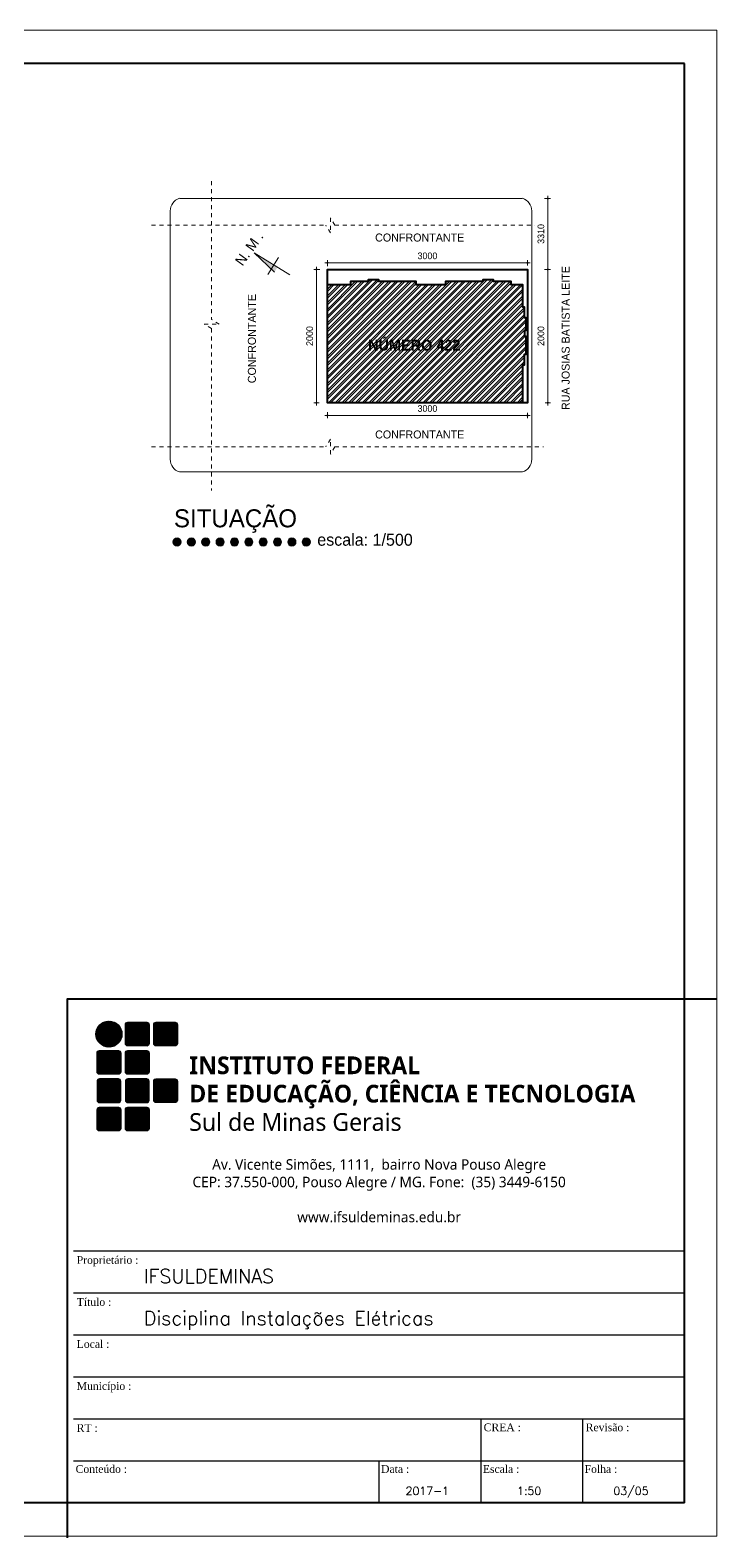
# Model space of a CAD drawing. Header units: millimetres. Extents: x 13204 to 24802, y 21209 to 40694.
# Drawn here: x 20276 to 21306, y 28394 to 30655 of the extents above; entities that cross this region are included whole.
import ezdxf
from ezdxf.enums import TextEntityAlignment as Align

# ---------------------------------------------------------------- set-up
doc = ezdxf.new("R2010")
doc.units = ezdxf.units.MM
doc.linetypes.add('CACHE', pattern=[0.24, 0.12, -0.12])
for name, color, linetype, lineweight in [('Cobertura', 2, 'Continuous', 20), ('COTAS', 30, 'Continuous', 5), ('ESQUADRIA', 2, 'Continuous', 20), ('PAREDE', 1, 'Continuous', 40), ('Paredes', 1, 'Continuous', 40), ('PROJEÇÃO', 190, 'CACHE', 0), ('TEXTO', 4, 'Continuous', 5)]:
    doc.layers.add(name, color=color, linetype=linetype, lineweight=lineweight)
for name, color, linetype in [('FORMATO', 7, 'Continuous'), ('FORMATO - SELO', 7, 'Continuous'), ('HACHURAS', 8, 'Continuous')]:
    doc.layers.add(name, color=color, linetype=linetype)
doc.styles.add('LANA', font='stylu.ttf')
doc.styles.add('romans', font='romans')
doc.styles.get("Standard").update_dxf_attribs({"font": 'arial.ttf'})
doc.dimstyles.new('COTA 50 fator 10', dxfattribs={"dimscale": 0, "dimtxt": 10, "dimasz": 0.5, "dimexe": 1.25, "dimexo": 5, "dimgap": 5, "dimtad": 1, "dimdec": 0, "dimlfac": 10, "dimtxsty": 'LANA', "dimblk": 'cota', "dimcen": 2.5, "dimse2": 1, "dimclrd": 256, "dimclre": 256, "dimclrt": 256, "dimaunit": 1, "dimadec": 0, "dimazin": 0, "dimtfac": 1, "dimtdec": 0, "dimtmove": 0, "dimatfit": 3, "dimldrblk": 'DOTSMALL', "dimfxl": 5, "dimfxlon": 1, "dimtzin": 9, "dimlwd": -1, "dimlwe": -1, "dimarcsym": 0})

# ---------------------------------------------------------------- blocks, each defined once
blk = doc.blocks.new('cota')
at = {"layer": 'COTAS'}
blk.add_hatch(color=256, dxfattribs=at).paths.add_polyline_path([(-1.6, 0, 1), (1.6, 0, 1)])
for points in [[(-1.6, 0), (-8, 0)], [(0, 1.6), (0, 8)], [(8, 0), (1.6, 0)], [(0, -8), (0, -1.6)]]:
    blk.add_lwpolyline(points, dxfattribs=at)
blk.add_circle((0, 0), 1.6, dxfattribs=at)
blk = doc.blocks.new('*D1027')
at = {"layer": 'COTAS', "transparency": 16777216}
for p, q in [((21046.9, 30402.1), (21053.2, 30402.1)), ((21051.9, 30401.6), (21051.9, 30296.4))]:
    blk.add_line(p, q, dxfattribs=at)
at = {"layer": 'Defpoints', "color": 0, "transparency": 16777216}
for p in [(21013.6, 30402.1), (21013.6, 30295.9), (21051.9, 30295.9)]:
    blk.add_point(p, dxfattribs=at)
at = {"layer": 'COTAS', "transparency": 16777216, "xscale": 0.5, "yscale": 0.5, "zscale": 0.5}
for p, rotation in [((21051.9, 30402.1), 90), ((21051.9, 30295.9), 270)]:
    blk.add_blockref('cota', p, dxfattribs=dict(at, rotation=rotation))
at = {"layer": 'COTAS', "transparency": 16777216, "insert": (21041.7, 30349), "char_height": 10, "attachment_point": 5, "rotation": 90, "style": 'LANA'}
blk.add_mtext('3310', dxfattribs=at)
blk = doc.blocks.new('_DotSmall')
at = {"layer": 'PAREDE', "color": 0, "const_width": 0.5}
blk.add_lwpolyline([(-0.0625, 0, 1), (0.0625, 0, 1)], format="xyb", close=True, dxfattribs=at)
blk = doc.blocks.new('*D1028')
at = {"layer": 'COTAS', "transparency": 16777216}
for p, q in [((21046.9, 30295.9), (21053.2, 30295.9)), ((21051.9, 30295.4), (21051.9, 30096.4))]:
    blk.add_line(p, q, dxfattribs=at)
at = {"layer": 'Defpoints', "color": 0, "transparency": 16777216}
for p in [(21021.5, 30295.9), (21021.5, 30095.9), (21051.9, 30095.9)]:
    blk.add_point(p, dxfattribs=at)
at = {"layer": 'COTAS', "transparency": 16777216, "xscale": 0.5, "yscale": 0.5, "zscale": 0.5}
for p, rotation in [((21051.9, 30295.9), 90), ((21051.9, 30095.9), 270)]:
    blk.add_blockref('cota', p, dxfattribs=dict(at, rotation=rotation))
at = {"layer": 'COTAS', "transparency": 16777216, "insert": (21041.7, 30195.9), "char_height": 10, "attachment_point": 5, "rotation": 90, "style": 'LANA'}
blk.add_mtext('2000', dxfattribs=at)
blk = doc.blocks.new('*D1029')
at = {"layer": 'COTAS', "transparency": 16777216}
for p, q in [((20721.5, 30300.9), (20721.5, 30307.1)), ((20722, 30305.9), (21021, 30305.9))]:
    blk.add_line(p, q, dxfattribs=at)
at = {"layer": 'Defpoints', "color": 0, "transparency": 16777216}
for p in [(20721.5, 30295.9), (21021.5, 30305.9), (21021.5, 30295.9)]:
    blk.add_point(p, dxfattribs=at)
at = {"layer": 'COTAS', "transparency": 16777216, "xscale": 0.5, "yscale": 0.5, "zscale": 0.5, "rotation": 180}
blk.add_blockref('cota', (20721.5, 30305.9), dxfattribs=at)
at = {"layer": 'COTAS', "transparency": 16777216, "xscale": 0.5, "yscale": 0.5, "zscale": 0.5}
blk.add_blockref('cota', (21021.5, 30305.9), dxfattribs=at)
at = {"layer": 'COTAS', "transparency": 16777216, "insert": (20871.5, 30316.1), "char_height": 10, "attachment_point": 5, "style": 'LANA'}
blk.add_mtext('3000', dxfattribs=at)
blk = doc.blocks.new('*D1030')
at = {"layer": 'COTAS', "transparency": 16777216}
for p, q in [((20710, 30295.9), (20703.7, 30295.9)), ((20705, 30295.4), (20705, 30096.4))]:
    blk.add_line(p, q, dxfattribs=at)
at = {"layer": 'Defpoints', "color": 0, "transparency": 16777216}
for p in [(20721.5, 30295.9), (20705, 30095.9), (20721.5, 30095.9)]:
    blk.add_point(p, dxfattribs=at)
at = {"layer": 'COTAS', "transparency": 16777216, "xscale": 0.5, "yscale": 0.5, "zscale": 0.5}
for p, rotation in [((20705, 30295.9), 90), ((20705, 30095.9), 270)]:
    blk.add_blockref('cota', p, dxfattribs=dict(at, rotation=rotation))
at = {"layer": 'COTAS', "transparency": 16777216, "insert": (20694.8, 30195.9), "char_height": 10, "attachment_point": 5, "rotation": 90, "style": 'LANA'}
blk.add_mtext('2000', dxfattribs=at)
blk = doc.blocks.new('*D1026')
at = {"layer": 'COTAS', "transparency": 16777216}
for p, q in [((20721.5, 30082), (20721.5, 30075.7)), ((20722, 30077), (21021, 30077))]:
    blk.add_line(p, q, dxfattribs=at)
at = {"layer": 'Defpoints', "color": 0, "transparency": 16777216}
for p in [(20721.5, 30095.9), (21021.5, 30095.9), (21021.5, 30077)]:
    blk.add_point(p, dxfattribs=at)
at = {"layer": 'COTAS', "transparency": 16777216, "xscale": 0.5, "yscale": 0.5, "zscale": 0.5, "rotation": 180}
blk.add_blockref('cota', (20721.5, 30077), dxfattribs=at)
at = {"layer": 'COTAS', "transparency": 16777216, "xscale": 0.5, "yscale": 0.5, "zscale": 0.5}
blk.add_blockref('cota', (21021.5, 30077), dxfattribs=at)
at = {"layer": 'COTAS', "transparency": 16777216, "insert": (20871.5, 30087.2), "char_height": 10, "attachment_point": 5, "style": 'LANA'}
blk.add_mtext('3000', dxfattribs=at)
blk = doc.blocks.new('SELO PADRAO IF')
at = {"layer": 'FORMATO - SELO'}
h = blk.add_hatch(dxfattribs=at)
h.set_pattern_fill('ANSI31', color=12, scale=1.886201, style=0)
h.set_pattern_definition([(45, (21.61677, 6.89855), (-0.16671818, 0.16671818), [])])
edge = h.paths.add_edge_path()
edge.add_arc((-174.39, 143.89), 3.71, 0, 360)
h = blk.add_hatch(dxfattribs=at)
h.set_pattern_fill('ANSI31', color=96, scale=1.348506, style=0)
h.set_pattern_definition([(45, (-56.20306, 13.5008), (-0.1191922, 0.1191922), [])])
h.paths.add_polyline_path([(-171.01, 138.49, 0.414214), (-171.69, 139.17), (-177.08, 139.17, 0.414214), (-177.76, 138.49), (-177.76, 133.1, 0.414214), (-177.08, 132.42), (-171.69, 132.42, 0.414214), (-171.01, 133.1)])
h.paths.add_polyline_path([(-171.01, 130.4, 0.414214), (-171.69, 131.08), (-177.08, 131.08, 0.414214), (-177.76, 130.4), (-177.76, 125.01, 0.414214), (-177.08, 124.33), (-171.69, 124.33, 0.414214), (-171.01, 125.01)])
h.paths.add_polyline_path([(-171.01, 122.31, 0.414214), (-171.69, 122.98), (-177.08, 122.98, 0.414214), (-177.76, 122.31), (-177.76, 116.92, 0.414214), (-177.08, 116.24), (-171.69, 116.24, 0.414214), (-171.01, 116.92)])
h.paths.add_polyline_path([(-162.92, 122.31, 0.414214), (-163.6, 122.98), (-168.99, 122.98, 0.414214), (-169.67, 122.31), (-169.67, 116.92, 0.414214), (-168.99, 116.24), (-163.6, 116.24, 0.414214), (-162.92, 116.92)])
h.paths.add_polyline_path([(-162.92, 130.4, 0.414214), (-163.6, 131.08), (-168.99, 131.08, 0.414214), (-169.67, 130.4), (-169.67, 125.01, 0.414214), (-168.99, 124.33), (-163.6, 124.33, 0.414214), (-162.92, 125.01)])
h.paths.add_polyline_path([(-154.83, 130.4, 0.414214), (-155.51, 131.08), (-160.9, 131.08, 0.414214), (-161.58, 130.4), (-161.58, 125.01, 0.414214), (-160.9, 124.33), (-155.51, 124.33, 0.414214), (-154.83, 125.01)])
h.paths.add_polyline_path([(-162.92, 138.49, 0.414214), (-163.6, 139.17), (-168.99, 139.17, 0.414214), (-169.67, 138.49), (-169.67, 133.1, 0.414214), (-168.99, 132.42), (-163.6, 132.42, 0.414214), (-162.92, 133.1)])
h.paths.add_polyline_path([(-162.92, 146.58, 0.414214), (-163.6, 147.26), (-168.99, 147.26, 0.414214), (-169.67, 146.58), (-169.67, 141.19, 0.414214), (-168.99, 140.51), (-163.6, 140.51, 0.414214), (-162.92, 141.19)])
h.paths.add_polyline_path([(-154.83, 146.58, 0.414214), (-155.51, 147.26), (-160.9, 147.26, 0.414214), (-161.58, 146.58), (-161.58, 141.19, 0.414214), (-160.9, 140.51), (-155.51, 140.51, 0.414214), (-154.83, 141.19)])
at = {"layer": 'FORMATO - SELO', "color": 2}
for p, q in [((-184.5, 82), (-10, 82)), ((-184.5, 70), (-10, 70)), ((-184.5, 58), (-10, 58)), ((-184.5, 46), (-10, 46)), ((-184.5, 34), (-10, 34)), ((-68.17, 34), (-68.17, 10)), ((-39.08, 34), (-39.08, 10)), ((-184.5, 22), (-10, 22)), ((-97.25, 22), (-97.25, 10))]:
    blk.add_line(p, q, dxfattribs=at)
at = {"layer": 'FORMATO - SELO', "color": 96}
for points in [[(-163.6, 140.51), (-168.99, 140.51, -0.414214), (-169.67, 141.19), (-169.67, 146.58, -0.414214), (-168.99, 147.26), (-163.6, 147.26, -0.414214), (-162.92, 146.58), (-162.92, 141.19, -0.414214)], [(-155.51, 140.51), (-160.9, 140.51, -0.414214), (-161.58, 141.19), (-161.58, 146.58, -0.414214), (-160.9, 147.26), (-155.51, 147.26, -0.414214), (-154.83, 146.58), (-154.83, 141.19, -0.414214)], [(-177.76, 138.49, -0.414214), (-177.08, 139.17), (-171.69, 139.17, -0.414214), (-171.01, 138.49), (-171.01, 133.1, -0.414214), (-171.69, 132.42), (-177.08, 132.42, -0.414214), (-177.76, 133.1)], [(-163.6, 132.42), (-168.99, 132.42, -0.414214), (-169.67, 133.1), (-169.67, 138.49, -0.414214), (-168.99, 139.17), (-163.6, 139.17, -0.414214), (-162.92, 138.49), (-162.92, 133.1, -0.414214)], [(-177.76, 130.4), (-177.76, 125.01, 0.414214), (-177.08, 124.33), (-171.69, 124.33, 0.414214), (-171.01, 125.01), (-171.01, 130.4, 0.414214), (-171.69, 131.08), (-177.08, 131.08, 0.414214)], [(-162.92, 130.4, 0.414214), (-163.6, 131.08), (-168.99, 131.08, 0.414214), (-169.67, 130.4), (-169.67, 125.01, 0.414214), (-168.99, 124.33), (-163.6, 124.33, 0.414214), (-162.92, 125.01)], [(-155.51, 124.33), (-160.9, 124.33, -0.414214), (-161.58, 125.01), (-161.58, 130.4, -0.414214), (-160.9, 131.08), (-155.51, 131.08, -0.414214), (-154.83, 130.4), (-154.83, 125.01, -0.414214)], [(-171.01, 122.31), (-171.01, 116.92, -0.414214), (-171.69, 116.24), (-177.08, 116.24, -0.414214), (-177.76, 116.92), (-177.76, 122.31, -0.414214), (-177.08, 122.98), (-171.69, 122.98, -0.414214)], [(-163.6, 116.24), (-168.99, 116.24, -0.414214), (-169.67, 116.92), (-169.67, 122.31, -0.414214), (-168.99, 122.98), (-163.6, 122.98, -0.414214), (-162.92, 122.31), (-162.92, 116.92, -0.414214)]]:
    blk.add_lwpolyline(points, format="xyb", close=True, dxfattribs=at)
at = {"layer": 'FORMATO - SELO', "color": 12}
blk.add_circle((-174.39, 143.89), 3.71, dxfattribs=at)
at = {"layer": 'FORMATO - SELO', "color": 2, "char_height": 5.0569, "attachment_point": 7}
for s, width, insert in [('{\\fOpen Sans|b1|i0|c0|p34;INSTITUTO FEDERAL}', 173.1727, (-151.45, 132.37)), ('{\\fOpen Sans|b1|i0|c0|p34;DE EDUCAÇÃO, CIÊNCIA E TECNOLOGIA}', 200.7357, (-151.46, 122.65)), ('{\\fOpen Sans|b0|i0|c0|p34;Sul de Minas Gerais}', 79.0846, (-151.45, 116.18))]:
    blk.add_mtext_dynamic_manual_height_columns(s, width=width, gutter_width=1, heights=[0], dxfattribs=dict(at, insert=insert))
at = {"layer": 'FORMATO - SELO', "color": 2, "linetype": 'ByBlock', "char_height": 2.2, "attachment_point": 1}
for s, insert, width in [('{\\fTimes New Roman|b0|i0|c0|p18;Proprietário :}', (-183.59, 80.47), 18.6943), ('{\\fTimes New Roman|b0|i0|c0|p18;Título :}', (-183.59, 68.47), 15.2372), ('{\\fTimes New Roman|b0|i0|c0|p18;Local :}', (-183.59, 56.47), 15.2372), ('{\\fTimes New Roman|b0|i0|c0|p18;Município :}', (-183.59, 44.47), 15.2372), ('{\\fTimes New Roman|b0|i0|c0|p18;RT :}', (-183.59, 32.47), 15.2372), ('{\\fTimes New Roman|b0|i0|c0|p18;CREA :}', (-67.34, 32.66), 18.0518), ('{\\fTimes New Roman|b0|i0|c0|p18;Revisão :}', (-38.18, 32.66), 15.2372), ('{\\fTimes New Roman|b0|i0|c0|p18;Conteúdo :}', (-183.9, 20.77), 44.628), ('{\\fTimes New Roman|b0|i0|c0|p18;Data :}', (-96.65, 20.77), 22.8032), ('{\\fTimes New Roman|b0|i0|c0|p18;Escala :}', (-67.57, 20.77), 15.2372), ('{\\fTimes New Roman|b0|i0|c0|p18;Folha :}', (-38.49, 20.77), 15.2372)]:
    blk.add_mtext(s, dxfattribs=dict(at, insert=insert, width=width))
at = {"layer": 'FORMATO - SELO', "color": 8, "style": 'romans'}
for tag, p in [('PROPRIETÁRIO', (-164.45, 72.74)), ('TITULO', (-164.45, 60.74)), ('LOCAL', (-164.45, 48.74)), ('MUNICÍPIO', (-164.45, 36.74)), ('RT', (-164.45, 24.74))]:
    blk.add_attdef(tag, p, '', height=4, dxfattribs=at)
at = {"layer": 'FORMATO - SELO', "color": 8, "linetype": 'ByBlock', "style": 'romans'}
for tag, p in [('000000-MG', (-54.35, 24.27)), ('00', (-25.27, 24.27)), ('CONTEUDO', (-170.69, 12.27)), ('DATA', (-83.44, 12.27)), ('1:0.000', (-54.35, 12.27)), ('ÚNICA', (-25.27, 12.27))]:
    blk.add_attdef(tag, text='', height=2.3, dxfattribs=at).set_placement(p, align=Align.CENTER)

msp = doc.modelspace()

# ---------------------------------------------------------------- hatches: boundary and pattern name
at = {"layer": 'ESQUADRIA'}
h = msp.add_hatch(color=256, dxfattribs=at)
edge = h.paths.add_edge_path()
edge.add_arc((20495.98, 29887.14), 6.17, 0, 360)
h = msp.add_hatch(color=256, dxfattribs=at)
edge = h.paths.add_edge_path()
edge.add_arc((20517.5, 29887.14), 6.17, 0, 360)
h = msp.add_hatch(color=256, dxfattribs=at)
edge = h.paths.add_edge_path()
edge.add_arc((20539.03, 29887.14), 6.17, 0, 360)
h = msp.add_hatch(color=256, dxfattribs=at)
edge = h.paths.add_edge_path()
edge.add_arc((20560.56, 29887.14), 6.17, 0, 360)
h = msp.add_hatch(color=256, dxfattribs=at)
edge = h.paths.add_edge_path()
edge.add_arc((20582.08, 29887.14), 6.17, 0, 360)
h = msp.add_hatch(color=256, dxfattribs=at)
edge = h.paths.add_edge_path()
edge.add_arc((20603.61, 29887.14), 6.17, 0, 360)
h = msp.add_hatch(color=256, dxfattribs=at)
edge = h.paths.add_edge_path()
edge.add_arc((20625.14, 29887.14), 6.17, 0, 360)
h = msp.add_hatch(color=256, dxfattribs=at)
edge = h.paths.add_edge_path()
edge.add_arc((20646.66, 29887.14), 6.17, 0, 360)
h = msp.add_hatch(color=256, dxfattribs=at)
edge = h.paths.add_edge_path()
edge.add_arc((20668.19, 29887.14), 6.17, 0, 360)
h = msp.add_hatch(color=256, dxfattribs=at)
edge = h.paths.add_edge_path()
edge.add_arc((20689.72, 29887.14), 6.17, 0, 360)
at = {"layer": 'HACHURAS'}
h = msp.add_hatch(dxfattribs=at)
h.set_pattern_fill('ANSI32', color=256, scale=0.75, angle=180, style=0)
h.set_pattern_definition([(225, (22901.535, 10509.7724), (5.051394, -5.051394), []), (225, (22898.1676, 10509.7724), (5.051394, -5.051394), [])])
h.paths.add_polyline_path([(20721.5, 30273.19), (20756.76, 30273.19), (20756.76, 30278.19), (20783.26, 30278.19), (20783.26, 30280.69), (20798.26, 30280.69), (20798.26, 30278.22), (20854.26, 30278.19), (20854.26, 30273.19), (20899.1, 30273.19), (20899.1, 30278.04), (20899.1, 30278.19), (20955.1, 30278.19), (20955.1, 30280.69), (20970.1, 30280.69), (20970.1, 30278.19), (20996.6, 30278.19), (20996.6, 30273.19), (21014.1, 30273.19), (21014.1, 30239.69), (21016.6, 30239.67), (21016.6, 30223.69), (21019.1, 30223.69), (21019.1, 30204.19), (21016.9, 30204.19), (21016.9, 30195.69), (21019.1, 30195.69), (21019.1, 30168.19), (21016.6, 30168.19), (21016.6, 30152.19), (21014.1, 30152.19), (21014.1, 30095.94), (20721.5, 30095.94)])
at = {"layer": 'TEXTO'}
msp.add_hatch(color=256, dxfattribs=at).paths.add_polyline_path([(20641.9, 30291.6), (20646.57, 30299.2), (20611.47, 30320.75)])

# ---------------------------------------------------------------- linework, layer by layer
at = {"layer": 'Cobertura'}
for p, q in [((21013.56, 30402.07), (20500.01, 30402.07)), ((20485.76, 30383.49), (20485.76, 30011.07)), ((21027.81, 30383.49), (21027.81, 30011.07)), ((21013.56, 29992.49), (20500.01, 29992.49))]:
    msp.add_line(p, q, dxfattribs=at)
for centre, start, end in [((20505.76, 30383.49), 108.27986, 180), ((21007.81, 30383.49), 0, 71.72014), ((20505.76, 30011.07), 180, 251.72014), ((21007.81, 30011.07), 288.27986, 0)]:
    msp.add_arc(centre, 20, start, end, dxfattribs=at)
at = {"layer": 'ESQUADRIA'}
for centre in [(20495.98, 29887.14), (20517.5, 29887.14), (20539.03, 29887.14), (20560.56, 29887.14), (20582.08, 29887.14), (20603.61, 29887.14), (20625.14, 29887.14), (20646.66, 29887.14), (20668.19, 29887.14), (20689.72, 29887.14)]:
    msp.add_circle(centre, 6.17, dxfattribs=at)
at = {"layer": 'PAREDE'}
msp.add_line((21256.85, 28446.32), (21256.85, 30604.49), dxfattribs=at)
msp.add_lwpolyline([(20721.5, 30095.94), (20721.5, 30295.94), (21021.5, 30295.94), (21021.5, 30095.94)], close=True, dxfattribs=at)
for points in [[(20721.5, 30273.19), (20756.76, 30273.19), (20756.76, 30278.19), (20783.26, 30278.19), (20783.26, 30280.69), (20798.26, 30280.69), (20798.26, 30278.22), (20854.26, 30278.19), (20854.26, 30273.19), (20899.1, 30273.19), (20899.1, 30278.04), (20899.1, 30278.19), (20955.1, 30278.19), (20955.1, 30280.69), (20970.1, 30280.69), (20970.1, 30278.19), (20996.6, 30278.19), (20996.6, 30273.19), (21014.1, 30273.19), (21014.1, 30239.69), (21016.6, 30239.67), (21016.6, 30223.69), (21019.1, 30223.69), (21019.1, 30204.19), (21016.9, 30204.19), (21016.9, 30195.69), (21019.1, 30195.69), (21019.1, 30168.19), (21016.6, 30168.19), (21016.6, 30152.19), (21014.1, 30152.19), (21014.1, 30095.94), (20721.5, 30095.94), (20721.5, 30273.19)], [(20331.85, 28393.82), (20331.85, 29202.28), (21305.52, 29202.28)]]:
    msp.add_lwpolyline(points, dxfattribs=at)
at = {"layer": 'Paredes'}
for p, q in [((21256.85, 30604.49), (13252.5, 30604.49)), ((21256.85, 28446.32), (13252.5, 28446.32))]:
    msp.add_line(p, q, dxfattribs=at)
at = {"layer": 'PROJEÇÃO', "ltscale": 50}
for p, q in [((20547.79, 30428.17), (20547.79, 30220.94)), ((20732.75, 30361.97), (20726.21, 30373.28)), ((20726.21, 30373.28), (20726.21, 30350.65)), ((20457.72, 30361.97), (20718.92, 30361.97)), ((20726.21, 30350.65), (20718.92, 30361.97)), ((20732.75, 30361.97), (21032.76, 30361.97)), ((20547.79, 30207.12), (20536.47, 30213.65)), ((20536.47, 30213.65), (20559.1, 30213.65)), ((20559.1, 30213.65), (20547.79, 30220.94)), ((20547.79, 30207.12), (20547.79, 29964.16)), ((20457.72, 30029.92), (20718.92, 30029.92)), ((20726.21, 30041.23), (20718.92, 30029.92)), ((20726.21, 30018.6), (20726.21, 30041.23)), ((20732.75, 30029.92), (20726.21, 30018.6)), ((20732.75, 30029.92), (21045.73, 30029.92))]:
    msp.add_line(p, q, dxfattribs=at)
at = {"layer": 'TEXTO'}
for p, q in [((21305.52, 30654.6), (13203.83, 30654.6)), ((21305.52, 28396.34), (21305.52, 30654.6)), ((20665.23, 30287.74), (20611.47, 30320.75)), ((20611.47, 30320.75), (20641.9, 30291.6)), ((20632.13, 30287.96), (20647.93, 30313.7)), ((21305.52, 28396.34), (13203.83, 28396.34))]:
    msp.add_line(p, q, dxfattribs=at)

# ---------------------------------------------------------------- block references
at = {"layer": 'FORMATO', "xscale": 5.249730394948755, "yscale": 5.249730394948755, "zscale": 5.249730394948755}
msp.add_blockref('SELO PADRAO IF', (21309.34, 28393.82), dxfattribs=at).add_auto_attribs({'PROPRIETÁRIO': 'IFSULDEMINAS', 'TITULO': 'Disciplina Instalações Elétricas', 'ÚNICA': '03/05', '1:0.000': '1:50', 'DATA': '2017-1'})

# ---------------------------------------------------------------- texts
at = {"layer": 'ESQUADRIA', "attachment_point": 1, "style": 'LANA'}
for s, insert, char_height, width in [('SITUAÇÃO', (20491.3, 29936.11), 27, 813.3521), ('escala: 1/500', (20706.27, 29899.51), 18, 215.4319)]:
    msp.add_mtext(s, dxfattribs=dict(at, insert=insert, char_height=char_height, width=width))
at = {"layer": 'FORMATO', "insert": (20799.07, 28914.18), "char_height": 15.7492, "attachment_point": 5}
msp.add_mtext_dynamic_manual_height_columns('{\\fOpen Sans|b0|i0|c0|p34;Av. Vicente Simões, 1111,  bairro Nova Pouso Alegre\\PCEP: 37.550-000, Pouso Alegre / MG. Fone:  (35) 3449-6150\\P\\Pwww.ifsuldeminas.edu.br}', width=650.46, gutter_width=1, heights=[0], dxfattribs=at)
at = {"layer": 'TEXTO', "style": 'LANA'}
for s, insert, char_height, width, attachment_point, rotation in [('{\\fArial|b0|i0|c0|p34;N. M .}', (20581.84, 30308.63), 15, 287.0812, 1, 54.36593), ('RUA JOSIAS BATISTA LEITE', (21072.79, 30192.87), 12, 287.0812, 2, 90), ('CONFRONTANTE', (20602.21, 30192.06), 12, 287.0812, 2, 90), ('{\\fStylus BT|b1|i0|c0|p34;\\W7.9807;  \\W8.642;\\P\\W7.6087; \\W1;NÚMERO 422}', (20736.78, 30217.5), 16.2, 254.6375, 1, 359.9124)]:
    msp.add_mtext(s, dxfattribs=dict(at, insert=insert, char_height=char_height, width=width, attachment_point=attachment_point, rotation=rotation))
at = {"layer": 'TEXTO', "char_height": 12, "width": 287.0812, "attachment_point": 2, "style": 'LANA'}
for insert in [(20859.89, 30349.64), (20859.89, 30054.32)]:
    msp.add_mtext('CONFRONTANTE', dxfattribs=dict(at, insert=insert))

# ---------------------------------------------------------------- dimensions: what is measured, and where the dimension line sits
at = {"layer": 'COTAS'}
dim = msp.add_linear_dim(base=(21051.9, 30295.94), p1=(21013.56, 30402.07), p2=(21013.56, 30295.94), angle=90, text='3310', dimstyle='COTA 50 fator 10', override={"dimscale": 1}, dxfattribs=at)
dim.commit()
dim.dimension.update_dxf_attribs({"geometry": '*D1027', "text_midpoint": (21041.69, 30349.01)})
for base, p1, p2, picture, middle in [((21021.5, 30305.86), (20721.5, 30295.94), (21021.5, 30295.94), '*D1029', (20871.5, 30316.07)), ((21021.5, 30076.99), (20721.5, 30095.94), (21021.5, 30095.94), '*D1026', (20871.5, 30087.21))]:
    dim = msp.add_linear_dim(base=base, p1=p1, p2=p2, dimstyle='COTA 50 fator 10', override={"dimscale": 1}, dxfattribs=at)
    dim.commit()
    dim.dimension.update_dxf_attribs({"geometry": picture, "text_midpoint": middle})
for base, p1, p2, picture, middle in [((20705, 30095.94), (20721.5, 30295.94), (20721.5, 30095.94), '*D1030', (20694.82, 30195.94)), ((21051.9, 30095.94), (21021.5, 30295.94), (21021.5, 30095.94), '*D1028', (21041.72, 30195.94))]:
    dim = msp.add_linear_dim(base=base, p1=p1, p2=p2, angle=90, dimstyle='COTA 50 fator 10', override={"dimscale": 1}, dxfattribs=at)
    dim.commit()
    dim.dimension.update_dxf_attribs({"geometry": picture, "text_midpoint": middle})

doc.saveas('drawing.dxf')
